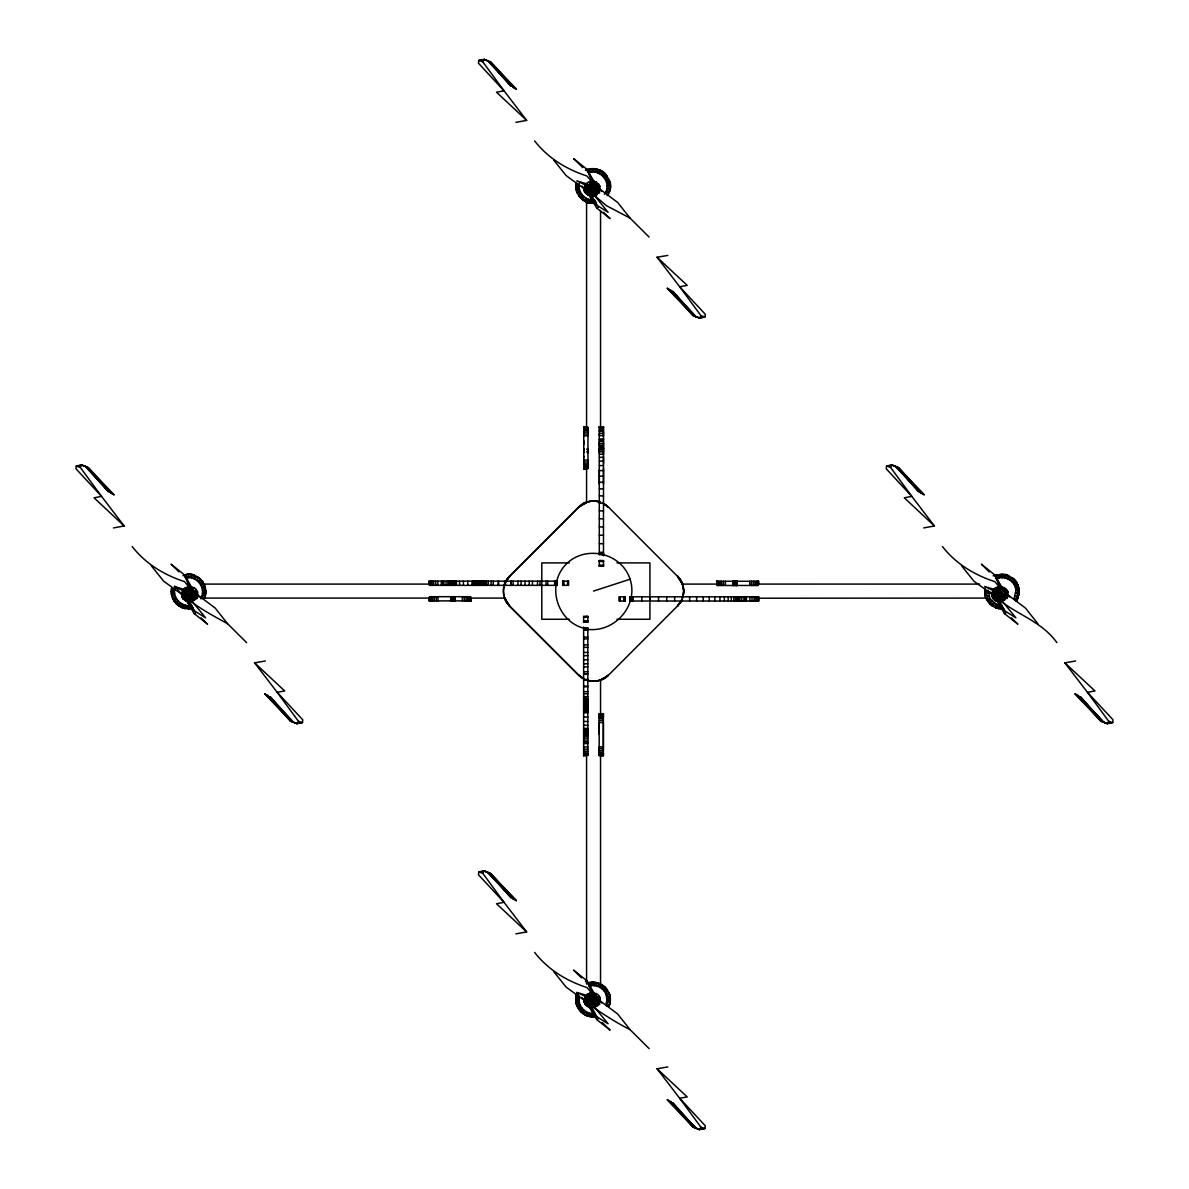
<?xml version="1.0" encoding="UTF-8"?>
<svg xmlns="http://www.w3.org/2000/svg" width="1189" height="1189" viewBox="0 0 1189 1189"><rect width="100%" height="100%" fill="white"/><g stroke="black" fill="none" stroke-linecap="round" stroke-linejoin="round"><path stroke-width="1.5" d="M188.516 574.376L185.142 574.733L188.516 577.646L188.516 574.376C200.361 573.901 209.279 587.485 204.449 598.216L200.584 598.647C206.901 588.823 196.869 575.06 185.588 577.928C181.486 571.656 199.276 573.366 194.223 578.865C196.958 574.465 204.924 581.124 196.765 580.336L198.058 577.304L202.873 582.06L205.756 591.646L204.449 585.033L200.644 579.429L198.92 582.298L202.873 582.06L200.644 584.676L204.419 585.003L201.818 587.336L205.415 588.228L202.427 590.19L205.756 591.587L204.419 598.23L201.803 595.971L205.415 594.976L205.756 591.587L202.412 593.133L205.415 594.976M429.184 600.891L429.229 598.097L429.17 600.891L471.186 600.891L470.829 598.097L504.582 598.082L509.516 605.914L578.731 675.129L584.037 678.993L578.731 675.129M437.998 600.891L437.998 596.7M446.038 585.36L446.038 581.153M451.998 585.36L451.998 581.153M454.956 585.36L455.015 581.153M471.141 600.891L471.097 598.097M472.865 585.36L472.865 581.153M473.029 585.36L473.029 581.153M476.016 585.36L476.09 581.153L476.195 585.36M482.214 581.153L482.214 585.36L482.392 581.153M485.097 585.36L485.097 581.153M511.181 585.36L511.181 581.153M529.194 585.36L529.194 581.153M555.813 585.36L555.887 581.153M556.467 585.36L556.571 581.153M563.244 585.36L563.244 581.153M567.866 585.36L567.866 581.153M586.549 468.184L583.754 468.823L583.754 465.925M583.754 430.938L583.754 429.482M583.754 434.609L583.754 426.91L586.549 427.252L583.754 427.252L583.754 429.095L587.946 429.095M586.549 468.912L583.754 468.555L587.946 468.555L587.946 427.252L583.754 427.252M587.827 734.252L583.636 733.955M599.182 755.342L599.182 722.511L603.373 722.511L603.373 746.87L599.182 746.87L599.182 755.342L603.373 755.61L603.373 753.127M603.373 755.699L603.373 713.682L599.182 714.039L599.182 717.22L603.373 717.22L603.373 713.772L600.579 713.682L603.373 714.411M599.301 566.276L599.301 560.435L603.492 560.584L603.492 566.276L599.301 566.157L603.492 566.023M599.301 426.91L603.492 427.029L599.301 427.163L599.301 553.301L603.492 553.301L603.492 427.609M603.373 750.051L603.373 748.282M603.492 554.52L599.301 554.282M619.484 601.01L619.484 596.819L619.216 601.01L625.072 601.01M624.017 601.01L624.017 596.819M1002.045 574.376L998.671 574.733L999.102 577.928L995.49 575.714L998.656 574.688L1002.045 577.646L1002.045 574.376L1008.673 575.669L1016.402 582.06L1019.27 591.646L1016.402 601.188L1019.27 591.587L1015.941 590.19C1015.243 581.049 1004.586 574.911 996.323 578.82L995.49 575.714C998.597 574.421 1011.438 572.236 1007.737 578.865C1014.767 573.826 1019.211 586.296 1019.27 591.646L1017.977 585.033L1011.571 577.304L1010.293 580.336L1014.262 579.415L1012.448 582.298L1016.402 582.06L1014.172 584.676L1017.933 585.003L1015.347 587.336L1018.928 588.228L1015.941 590.19L1014.113 598.647L1016.402 601.188L1017.977 598.216L1015.332 595.971L1018.943 594.976L1019.27 591.587L1015.926 593.133L1018.943 594.976M716.922 584.081L717.309 581.272L717.309 584.081M191.28 598.617L187.476 594.886L186.614 598.067L188.888 598.751L189.333 595.674L183.775 594.812L184.815 596.685L187.476 594.886L186.926 593.088M998.27 591.483L997.199 592.939L996.887 598.067L999.146 598.751L999.592 595.674L994.034 594.812L995.089 596.685C999.503 596.046 995.966 593.162 998.284 591.319M195.338 595.05L192.187 596.402L191.786 600.95L205.652 617.864L194.446 610.878L186.242 600.133L187.297 599.182L194.446 610.878M999.503 590.249L996.828 594.247L992.176 596.373L993.514 598.914C1000.96 607.728 1014.752 593.534 1004.096 587.648L992.176 595.54L995.921 599.836L999.592 595.823L1005.285 596.15L1002.728 593.757L1001.539 598.617L997.734 594.886M195.799 594.173L195.665 592.092L189.333 595.823L185.662 599.836L181.917 595.54L193.837 587.648C200.183 590.517 198.028 600.267 191.578 601.381C186.792 603.685 176.433 595.109 186.569 594.247L188.471 601.545L189.066 597.116L187.104 596.15L181.917 596.373L183.24 598.914L188.471 601.545M589.105 192.484L589.417 187.342L590.487 185.885L586.251 189.214L587.307 191.087L589.952 189.304L591.81 190.077L593.757 193.034L593.876 189.601L598.141 186.495L598.275 188.59L594.946 188.159L588.139 194.253L584.394 189.943L596.313 182.051L600.059 186.361L598.899 192.588L593.891 191.221L591.617 191.741C575.119 180.579 588.778 202.546 596.848 194.61L599.211 191.711L595.243 188.308L594.559 186.049L596.313 182.051C590.502 178.84 582.194 184.072 584.408 190.939L593.816 190.998L595.243 188.308L600.059 186.361L592.241 184.86L590.175 181.323L588.273 187.49L588.139 194.253L594.277 194.981L597.116 193.777M586.207 999.028L586.355 1001.123L584.394 1001.48L588.956 1001.287L594.559 997.571L596.313 993.588L590.175 992.845L585.226 996.114L588.273 999.013L588.139 1005.775C596.061 1010.799 605.647 998.284 596.313 993.588L584.394 1001.48L588.139 1005.775L590.487 997.422L586.251 1000.737L591.81 1001.599M188.397 601.337L185.469 600.445L189.066 597.116L181.917 596.521C180.178 591.007 185.41 585.939 190.849 586.757L190.656 588.51L192.811 588.823L191.384 595.362L195.011 596.15L192.469 593.757L190.285 588.6M503.675 587.559L504.582 584.096C501.892 591.557 503.883 600.326 509.516 605.914M716.581 581.272L758.597 581.272L758.255 584.081L979.632 584.096M594.455 199.945C594.322 206.633 580.232 202.16 583.665 196.423L580.827 198.266L581.689 194.208L578.671 195.635L586.445 201.967L585.999 198.117L583.457 200.406L578.716 195.576L580.247 191.711L577.081 192.663L576.1 182.66L579.043 186.034C578.909 194.045 586.504 200.896 594.455 199.945L596.417 202.933C584.899 205.652 573.395 194.208 576.13 182.675M586.415 170.146C592.954 166.401 610.656 171.008 605.825 180.312C612.38 175.675 612.276 196.661 605.796 191.741L607.341 195.576C617.195 182.452 601.248 163.086 586.445 170.101L588.704 172.762C600.921 168.095 612.558 184.117 604.309 194.297M575.788 999.563L577.081 992.934C571.508 1005.032 583.517 1019.508 596.388 1016.461C586.162 1018.735 575.61 1009.996 575.788 999.563L579.043 999.563L579.37 996.65L577.839 994.167M609.957 1002.951C613.078 990.036 598.483 978.116 586.445 983.63C593.816 980.494 602.972 983.303 607.386 989.961L605.825 993.841L607.014 999.563L605.796 1005.255C609.556 1009.327 612.276 1000.395 606.687 1002.52L608.946 1006.117C610.21 1002.951 612.35 990.259 605.825 993.841C603.046 987.479 595.273 984.061 588.704 986.29L589.67 982.664L596.417 982.664L597.354 986.276L599.642 983.66L607.341 990.021L604.369 991.329L605.231 987.346L602.392 989.144L602.63 985.28L599.999 987.435L599.642 983.66M986.142 598.23L989.976 598.632L987.673 601.188L991.715 600.98L989.813 603.834L993.855 602.912L992.443 605.989L986.142 598.23L988.758 595.957L985.131 594.976L985.131 588.273C982.857 598.483 991.537 609.14 1002.045 608.872L995.49 607.534L996.397 604.384L989.976 598.632L988.133 590.175C980.078 592.092 988.401 603.313 992.443 605.989L996.397 604.384L1002.045 605.602L998.656 608.56L995.49 607.534L999.132 605.275L998.671 608.515M985.146 588.228L984.804 591.587L988.148 593.118L985.131 594.976M593.133 182.913L590.175 181.323L590.74 183.047L593.133 182.913L593.326 181.159L595.407 183.596L596.313 182.051M1000.915 588.51L1001.108 586.757C995.683 585.939 990.437 591.007 992.191 596.521L999.325 597.116L1001.837 601.381M995.104 588.124L993.989 593.088L993.008 590.19L1007.841 591.959L1003.026 593.906L999.548 593.519L996.055 593.088L993.008 590.19L994.658 590.74L993.885 592.716L997.199 593.088L994.034 594.812M576.13 189.408L579.37 188.992L577.081 192.663L576.13 189.408L579.043 186.034L579.37 183.121M195.917 594.545L197.582 591.959L189.764 590.457L187.684 586.92L185.796 593.088L185.662 599.836L188.65 600.742L191.801 600.579L196.735 597.309L192.767 593.906L190.329 588.644L191.979 591.691L190.329 594.604L186.703 594.604L185.023 591.617M590.175 992.845L588.273 999.013L595.243 999.845L600.059 997.883L592.241 996.397L590.175 992.845L590.74 994.569L587.321 994.063L586.994 997.051L585.226 996.114L584.408 1002.461C586.682 1009.624 598.914 1008.866 599.851 1001.331M995.921 599.836L999.057 596.536L999.548 593.519L1000.023 590.457L997.957 586.92L996.055 593.088L995.921 599.836L1002.059 600.579L1006.994 597.309L1003.026 593.906L1002.342 591.632L1004.096 587.648L1001.108 586.757L1003.189 589.194L1004.096 587.648M196.2 589.476L195.769 592.464L197.582 591.959L192.767 593.906L185.796 593.088L182.749 590.19L189.764 590.457L188.798 596.536L185.662 599.836M588.139 194.253L591.275 190.939L592.241 184.86L585.226 184.592L588.273 187.49L595.243 188.308M588.139 1005.775L591.275 1002.461L592.241 996.397L585.226 996.114M592.449 995L589.06 1000.335L584.394 1002.312L585.731 1004.854L590.948 1007.484L591.542 1003.055L589.581 1002.089C573.618 1003.055 596.462 999.964 593.98 1007.113M998.671 601.337L999.325 597.116L997.363 596.15L992.176 596.373C992.949 600.237 1001.197 604.681 999.399 597.324L1001.614 596.596L1004.631 600.207L991.998 593.816L996.843 594.396L998.017 592.479C981.252 591.765 1010.427 585.582 997.868 588.05L998.032 592.627L996.055 590.368M592.226 184.087L589.179 184.622L588.852 186.599L576.784 180.847L587.411 184.087M534.634 952.434C547.995 969.615 566.514 980.88 586.98 987.554L593.742 995.342L589.179 996.144L576.784 992.369L588.852 998.121L589.179 996.144L594.797 994.346L587.024 980.91L573.603 970.09L581.451 977.848M995.193 589.67L984.566 586.445L996.635 592.196L996.962 590.205L1000.008 589.685M188.992 599.137L188.65 600.742L191.384 599.003L191.801 600.579L188.798 596.536L186.48 595.347L181.917 595.54L183.879 595.184L184.845 588.124L188.263 588.629L187.684 586.92M591.126 1006.682L591.468 1005.062L593.861 1004.943L594.277 1006.503L591.275 1002.461L588.956 1001.287M999.25 599.137L998.909 600.742L1001.643 599.003L1002.059 600.579L1003.798 598.082L1004.913 599.36M175.229 587.307C171.677 597.012 181.471 607.802 191.474 605.29L191.905 608.56L188.516 608.872L178.915 605.989L174.159 601.188L171.617 595.005L171.617 588.228L174.605 590.175L171.275 591.587C171.186 599.628 177.28 606.97 185.127 608.56L188.516 605.602L191.905 608.56L185.142 608.515L181.962 607.534L182.883 604.384L178.915 605.989L176.388 603.819L172.613 598.23L175.244 595.957L171.617 594.976L171.617 588.273L171.275 591.587L174.62 593.118L171.617 594.976M589.536 186.034L590.056 187.847L592.969 189.497L596.046 187.817L596.521 186.034L596.001 187.847L593.029 189.541L590.056 187.847L590.056 184.236L593.029 182.541M588.704 172.762L589.67 169.135L593.058 168.808L596.417 169.15L597.354 172.747L599.642 170.146L602.6 171.677L602.392 175.615L605.216 173.906L602.63 171.766L599.999 173.921L599.642 170.146M998.998 589.982L999.057 593.43L1002.045 595.124L1003.843 594.604L1005.537 591.617L1004.987 593.4L1002.045 595.124M193.837 587.648L192.93 589.194L190.849 586.757L193.837 587.648L191.488 593.43L188.516 595.124M589.536 999.563L590.056 997.749L593.029 996.07L596.001 997.749L596.521 999.563L594.678 1002.609L591.215 1002.535L589.536 999.563L591.245 1002.505L590.056 1001.376M186.48 595.347L192.083 591.632L190.329 594.604M609.927 189.408L608.946 192.588L606.687 188.992L609.957 189.423L607.014 186.034L609.957 182.66L608.946 179.494L606.732 183.106L609.927 182.675M608.946 1006.117L609.927 1002.936L607.014 999.563L609.957 996.174L608.946 993.008L606.732 996.635L609.927 996.189M1005.537 591.617L1003.843 594.604M594.455 1013.474C586.504 1014.425 578.909 1007.573 579.043 999.563L576.1 996.174L577.111 993.008M682.486 597.487C685.399 590.294 682.976 581.674 677.611 576.249C683.051 582.001 685.087 590.561 682.545 598.082L683.749 591.082L682.545 584.096L680.435 579.771M184.8 589.239L181.739 593.816L189.14 597.324L191.34 596.596L196.423 598.171C199.722 596.506 193.866 586.474 197.255 592.91L192.603 595.035L190.701 587.738L193.629 588.614L191.236 590.992M185.529 600.668L187.134 596.343L186.569 594.247L184.027 592.3M590.888 195.739L588.02 195.07L590.234 186.881L589.06 188.813L590.948 195.962L585.731 193.317L584.394 190.775L589.045 188.65L589.625 190.745L585.731 193.317L584.394 190.775L589.581 190.567L591.542 191.518L594.054 195.799M590.888 1007.276L588.02 1006.607L589.625 1002.268L587.292 995.178L584.215 999.756L584.408 1002.461M195.828 595.421L192.603 595.035L191.815 593.043L197.255 592.91L191.845 593.222L193.049 590.249M594.931 997.675L596.105 994.554L593.177 993.677L596.12 994.703L593.712 996.932M578.716 1009.104L581.689 1007.737L580.827 1011.78L583.665 1009.937L583.457 1013.92L586.445 1015.495L585.999 1011.631L583.457 1013.92L578.716 1009.104L580.247 1005.24L577.081 1006.191L576.1 1002.951L579.043 999.563M191.905 574.688L191.474 577.958L195.07 575.714L191.89 574.733L188.516 577.646M185.142 608.515L185.603 605.275L181.962 607.534M193.019 590.086L191.815 593.043L192.603 595.035M594.901 997.497L596.105 994.554L593.177 993.826M1005.418 574.688L1004.987 577.958L1008.584 575.714L1005.404 574.733L1002.045 577.646M682.025 599.301L677.581 606.093L681.327 600.98L679.662 603.67M178.974 605.944L180.342 602.912L176.299 603.834L178.187 600.98L174.159 601.188L176.462 598.632L172.613 598.23M577.081 1006.191L579.37 1002.52L576.1 1002.951M587.158 680.004C594.411 682.843 602.823 680.286 608.396 675.129C602.808 680.881 594.069 682.337 586.578 680.078C593.965 682.62 602.793 680.911 608.367 675.307L677.611 605.914L681.847 599.524M505.31 582.684L509.487 576.427L578.701 507.213L587.128 502.338M599.851 189.809L591.617 191.741L596.848 194.61L593.891 191.221L595.005 189.229L598.245 189.616M1006.697 598.171L1001.673 596.804L1002.788 594.827L1007.707 595.615L999.399 597.324M680.435 602.407L681.46 600.608L677.611 605.914M506.707 579.875L505.622 581.748L509.487 576.427M596.313 993.588L595.407 995.134L593.133 994.45M585.82 188.278L589.06 188.813L590.234 186.881M507.48 578.627L505.83 581.243L509.516 576.249L578.731 507.049C584.037 501.877 592.196 499.558 599.33 501.788M596.417 169.15L594.47 172.137L593.058 168.808L591.528 172.152L589.67 169.135M596.417 982.664L594.47 985.651L593.058 982.322L591.528 985.666L589.67 982.664L586.415 983.66M254.58 662.823L284.691 690.958L277.2 692.325L298.484 721.322L296.953 723.611L290.384 720.995L264.82 693.856L267.629 695.372L293.193 722.095L296.953 723.611L302.467 722.555L302.764 719.806L277.2 692.325L254.58 662.823L265.325 660.995M657.056 257.24L687.183 285.36L679.677 286.742L700.975 315.724L699.429 318.028L692.86 315.397L667.297 288.258L670.106 289.789L695.669 316.512L699.429 318.028L704.958 316.958L705.24 314.223L679.677 286.742L657.056 257.24L667.802 255.412M657.056 1068.762L687.183 1096.897L679.677 1098.264L700.975 1127.246L699.429 1129.55L692.86 1126.934L667.297 1099.78L670.106 1101.311L695.669 1128.034L699.429 1129.55L704.958 1128.495L705.24 1125.745L679.677 1098.264L657.056 1068.762L667.802 1066.934M1064.839 662.823L1094.965 690.958L1087.459 692.325L1108.757 721.322L1107.227 723.611L1100.642 720.995L1075.079 693.856L1077.888 695.372L1103.451 722.095L1107.227 723.611L1112.741 722.555L1113.023 719.806L1087.459 692.325L1064.839 662.823L1075.584 660.995M191.801 600.579L191.399 595.927L192.767 593.906M593.891 191.221L598.186 188.04M594.277 1006.503L593.891 1001.866L595.243 999.845L594.559 997.571M1001.658 595.362L1002.728 593.757M1003.026 593.906L1001.673 595.927L1002.059 600.579L999.057 596.536L996.739 595.347L992.176 595.54L994.138 595.184M1001.673 596.804L1005.968 593.623M124.176 525.984L94.05 497.805L101.541 496.363L80.243 467.322L81.788 465.048L88.358 467.678L113.921 494.758L111.112 493.272L85.549 466.549L81.788 465.048L76.274 466.073L75.977 468.808L101.541 496.363L124.176 525.984L113.445 527.916M526.653 120.401L496.526 92.222L504.032 90.78L482.734 61.724L484.265 59.45L490.834 62.096L516.398 89.175L513.589 87.689L488.025 60.966L484.265 59.45L478.751 60.476L478.454 63.21L504.032 90.78L526.653 120.401L515.922 122.333M526.653 931.923L496.526 903.744L504.032 902.302L482.734 873.261L484.265 870.972L490.834 873.618L516.398 900.697L513.589 899.211L488.025 872.488L484.265 870.972L478.751 871.998L478.454 874.747L504.032 902.302L526.653 931.923L515.922 933.855M934.435 525.984L904.309 497.805L911.814 496.363L890.516 467.322L892.047 465.048L898.616 467.678L924.18 494.758L921.371 493.272L895.807 466.549L892.047 465.048L886.533 466.073L886.236 468.808L911.814 496.363L934.435 525.984L923.704 527.916M509.516 576.249C502.992 582.848 501.595 593.519 506.187 601.575M185.543 589.818L186.703 588.644M1000.231 588.644L998.537 591.617L999.057 593.43M585.226 185.677L587.292 183.641M588.585 995.49L586.876 996.679M192.321 588.406L190.76 589.566L192.321 588.406L184.548 574.971L171.112 564.166L178.974 571.924M596.046 187.817L592.969 189.497L590.056 187.847M590.353 192.633L588.02 195.07M999.325 597.116C990.586 606.509 1001.197 594.039 995.654 590.963M591.542 1003.055L588.02 1006.607M1011.319 617.834L1017.873 624.195L1004.452 613.598L996.501 600.133L1005.612 595.05M602.229 1022.51L610.076 1030.135L596.67 1019.523L588.718 1006.072L589.774 1005.121L594.738 1012.567M589.105 1004.006L591.81 1001.762L589.952 1000.826L589.417 999.028L586.103 998.656M592.553 996.947L595.407 995.134L593.326 992.681M597.205 184.994L598.676 183.879L598.394 188.962M1004.987 590.576L1006.459 589.476L1006.028 592.464L1007.841 591.959M1003.962 609.942L996.501 600.133L998.061 598.974M594.797 994.346L588.852 998.121M594.039 1013.073L588.718 1006.072L590.279 1004.898M578.731 507.049C584.304 501.892 592.716 499.335 599.969 502.174M578.701 507.213L584.007 503.348M608.367 675.307L599.94 680.167M1008.034 594.708L1005.389 596.521L1006.994 597.309L1001.673 595.927L999.548 593.519L996.739 595.347M600.252 1000.633L597.606 1002.461L599.211 1003.248L595.243 999.845M587.307 1002.624L589.952 1000.826M586.207 187.505L586.355 189.586L584.394 189.943L588.956 189.764L594.559 186.049M999.548 593.519L1002.342 591.632M194.535 591.23L191.815 593.043L194.595 594.218M191.845 593.222L194.565 591.423M591.126 195.145L593.861 193.406L594.277 194.981L591.275 190.939L588.956 189.764M996.635 592.196L999.563 590.443M591.736 192.514L597.814 189.452M187.788 598.974L192.187 596.402L197.047 598.513L196.913 594.366L215.135 608.01L227.575 623.705L246.613 642.64M591.736 1004.051L597.814 1000.975M594.946 999.696L598.141 998.017L595.644 997.928M591.275 194.179L594.277 195.353L608.129 212.281L596.923 205.296L588.718 194.535L596.67 208.001L598.305 207.168M192.633 608.545L186.242 600.133L194.193 613.598L195.828 612.751M1004.452 613.598L1006.087 612.751M596.67 1019.523L598.305 1018.691M585.389 170.205L587.024 169.388L594.797 182.824M182.913 575.803L184.548 574.971L191.266 589.417M993.172 575.803L994.807 574.971L1002.58 588.406M585.389 981.728L587.024 980.91L592.999 993.736M582.253 504.21L586.578 502.1L593.564 500.896L600.549 502.1M600.549 715.362L600.549 680.078L604.874 677.968M600.549 680.227L604.859 678.116M582.224 504.374L586.578 502.248L586.578 466.965M594.337 999.161L599.732 998.849L598.364 996.278L599.732 998.849L595.08 1000.975L599.925 1001.554L591.617 1003.263L585.568 1000.38M186.108 589.551L188.263 588.629M593.564 591.082L630.081 579.221C639.236 607.148 611.919 635.416 583.636 628.609M189.333 595.823L191.399 595.184M999.592 595.823L1001.658 595.184M995.49 575.714L998.671 574.733M600.059 997.883L598.245 998.403L597.205 996.516M591.275 190.939L593.891 190.344L599.211 191.711L597.606 190.939M188.798 596.536L191.399 595.927L196.735 597.309L195.13 596.521M191.578 601.381L189.14 597.324L191.34 596.596M999.057 596.536L1001.614 596.596M591.275 1002.461L593.891 1001.866L599.211 1003.248M195.932 595.912L191.414 596.804L194.372 600.207L189.14 597.324M591.305 193.331L594.351 192.826L594.663 190.805L599.524 192.915L599.434 190.151M591.305 1004.854L594.351 1004.348L594.663 1002.342L599.524 1004.437L599.405 1000.306L617.611 1013.949L630.051 1029.644L649.09 1048.579M589.179 184.622L591.884 184.191M996.962 590.205L999.667 589.789M591.632 193.198L594.351 192.826L594.277 195.353L606.405 205.638L630.051 218.122L649.09 237.042M189.155 598.78L191.875 598.409M591.632 1004.72L594.351 1004.348L594.277 1006.875L608.129 1023.803L596.923 1016.818L588.718 1006.072M1014.113 598.647L1017.977 598.216M593.058 1016.803L591.528 1013.459L589.64 1016.461L588.689 1012.85L586.415 1015.465L596.417 1016.461M594.292 187.446L597.874 187.223M594.292 998.968L599.672 998.641M594.337 187.624L597.933 187.431M583.754 468.763L586.549 468.763M575.788 186.034L579.043 186.034M607.014 186.034L610.269 186.034M599.301 426.792L603.492 426.836M583.754 426.985L586.549 426.97M583.754 427.401L586.549 427.401M599.301 427.446L603.492 427.446M583.754 427.995L587.946 427.995M599.301 429.036L603.492 429.036M583.754 430.433L587.946 430.433L587.946 434.015L583.754 434.015L583.754 460.084L587.946 460.084L587.946 462.016L583.754 462.016M603.492 430.656L599.301 430.656L599.301 431.458L603.492 431.458L603.492 436.17M583.754 432.127L587.946 432.127M603.492 433.48L599.301 433.48L599.301 435.635L603.492 435.635M583.754 435.739L587.946 435.739M599.301 443.765L603.492 443.765M603.492 445.622L599.301 445.622L599.301 441.624L603.492 441.624L603.492 446.484L599.301 446.484M603.492 447.703L599.301 447.703L599.301 450.78M599.301 448.431L603.492 448.431M599.301 448.654L603.492 448.654M599.301 448.966L603.492 448.966M586.549 449.264L587.946 449.264M599.301 449.992L603.492 449.992M586.549 451.879L587.946 451.879M599.301 451.731L603.492 451.731M599.301 454.183L603.492 454.183M599.301 457.319L603.492 457.319M599.301 461.124L603.492 461.124M583.754 463.829L587.946 463.829L587.946 468.555M583.754 465.389L587.946 465.389M599.301 465.568L603.492 465.568M583.754 466.816L587.946 466.816M583.754 467.916L587.946 467.916M599.301 470.606L603.492 470.606M599.301 476.209L603.492 476.209M599.301 482.273L603.492 482.273M599.301 488.857L603.492 488.857M599.301 495.858L603.492 495.858M599.301 503.215L603.492 503.215M599.301 510.869L603.492 510.869M599.301 518.79L603.492 518.79M599.301 526.935L603.492 526.935M599.301 535.243L603.492 535.243M599.301 543.7L603.492 543.7M599.301 552.35L603.492 552.35M599.301 553.628L603.492 553.628M599.301 553.985L603.492 553.985M599.301 554.52L603.492 554.654M599.301 560.777L603.492 560.732M599.301 560.985L603.492 560.985M599.301 561.223L603.492 561.223M599.301 561.476L603.492 561.476M569.293 562.902L541.798 562.902L541.798 619.261L569.293 619.261M616.928 562.902L649.922 562.902L649.922 619.261L616.928 619.261M599.301 565.236L603.492 565.34M599.301 565.592L603.492 565.592M599.301 565.83L603.492 565.83M429.051 581.153L557.047 581.153L557.032 585.36L429.422 585.36L429.422 581.153M201.922 584.096L430.329 584.096M717.829 584.096L682.456 584.096L677.581 576.427L608.396 507.049L603.076 503.185L608.396 507.049M562.694 585.36L568.55 585.36L568.55 581.153L562.694 581.153L562.694 585.36L562.843 581.153M619.216 596.819L625.072 596.819M203.765 598.082L430.314 598.082M758.344 598.216L987.063 598.082M587.827 616.437L583.636 616.586L587.827 616.318L587.827 622.174L583.636 622.129L583.636 616.318M583.636 616.764L587.827 616.764M583.636 617.002L587.827 617.002M583.636 617.359L587.827 617.254M583.636 621.119L587.827 621.119M583.636 621.371L587.827 621.371M583.636 621.609L587.827 621.817M583.636 621.862L587.827 622.025M583.636 627.941L587.827 627.941L587.827 755.431L583.636 755.446M587.827 628.074L583.636 628.297L587.827 628.387M583.636 629.308L587.827 629.442M583.636 630.244L587.827 630.036M583.636 637.155L587.827 637.155M583.636 638.894L587.827 638.894M583.636 644.854L587.827 644.854M583.636 647.351L587.827 647.351M583.636 652.419L587.827 652.419M583.636 655.659L587.827 655.659M583.636 659.791L587.827 659.791M583.636 663.804L587.827 663.804M583.636 666.895L587.827 666.895M583.636 671.726L587.827 671.726M583.636 673.687L587.827 673.687M583.636 673.895L587.827 673.895M583.636 679.395L587.827 679.395M583.636 680.271L587.827 680.271M583.636 686.202L587.827 686.202M583.636 686.737L587.827 686.737M583.636 691.656L587.827 691.656M583.636 693.737L587.827 693.737M583.636 696.576L587.827 696.576M583.636 698.374L587.827 698.374M583.636 698.612L587.827 698.508M587.827 698.746L583.636 698.864L587.827 698.983M583.636 699.147L587.827 699.355M583.636 699.548L587.827 699.548M583.636 699.756L587.827 699.756M583.636 700.009L587.827 700.009M587.827 700.217L583.636 700.321L587.827 700.455M583.636 700.663L587.827 700.663M583.636 700.93L587.827 700.901M583.636 701.302L587.827 701.302M583.636 701.436L587.827 701.569M583.636 701.703L587.827 701.837M583.636 701.926L587.827 702L583.636 702.238M583.636 702.476L587.827 702.565L583.636 702.64M583.636 702.892L587.827 702.981M583.636 703.68L587.827 703.814M583.636 704.542L587.827 704.542M583.636 704.735L587.827 704.735M583.636 705.404L587.827 705.493M583.636 705.701L587.827 705.701M583.636 705.969L587.827 705.924M583.636 706.385L587.827 706.489M583.636 706.667L587.827 706.697M583.636 707.024L587.827 706.905M587.827 707.708L583.636 707.797L587.827 707.856M583.636 708.198L587.827 708.094M583.636 708.362L587.827 708.481M583.636 708.614L587.827 708.57M583.636 708.807L587.827 708.837M583.636 709.194L587.827 709.194M583.636 709.536L587.827 709.536M583.636 709.863L587.827 709.863M583.636 710.19L587.827 710.19M583.636 710.487L587.827 710.487M583.636 710.784L587.827 710.784M583.636 711.067L587.827 711.067M583.636 711.334L587.827 711.334M583.636 711.988L587.827 711.839M583.636 712.285L587.827 712.285M583.636 712.672L587.827 712.731M599.182 713.846L603.373 713.831M599.182 714.678L603.373 714.678M599.182 715.778L603.373 715.778M583.636 717.041L587.827 717.041M599.182 718.765L603.373 718.765M599.182 720.579L603.373 720.579M583.636 721.47L587.827 721.47M583.636 725.275L587.827 725.275M583.636 728.411L587.827 728.411M583.636 729.912L587.827 729.987M583.636 730.105L587.827 730.254M583.636 730.418L587.827 730.418M587.827 730.759L583.636 730.774L587.827 730.863M583.636 731.265L587.827 731.265M583.636 731.815L587.827 731.815M583.636 732.335L587.827 732.335M583.636 732.602L587.827 732.602M583.636 732.87L587.827 732.87M583.636 733.345L587.827 733.39M583.636 733.643L587.827 733.747M583.636 734.163L587.827 734.059M583.636 734.312L587.827 734.312M583.636 734.891L587.827 734.891M583.636 736.11L587.827 736.11M583.636 736.972L587.827 736.972M583.636 738.83L587.827 738.83M583.636 740.97L587.827 740.97M583.636 742.412L587.827 742.412M583.636 743.556L587.827 743.556M583.636 746.96L587.827 746.96M599.182 748.58L603.373 748.58M583.636 749.115L587.827 749.115M599.182 750.467L603.373 750.467M583.636 751.136L587.827 751.136M583.636 751.938L587.827 751.938M599.182 752.161L603.373 752.161M583.636 753.558L587.827 753.558M599.182 753.499L603.373 753.499M599.182 754.599L603.373 754.599M583.636 754.777L587.827 754.777M583.636 755.149L587.827 755.149M583.636 755.669L586.43 755.446M599.182 755.684L603.373 755.624M607.014 999.563L610.269 999.563M583.754 468.555L586.549 468.57M600.579 714.024L603.373 714.039M193.599 598.439L197.047 598.513M596.075 1004.378L599.524 1004.437M594.946 188.159L597.487 190.552L586.251 189.214L586.103 187.134M595.644 186.405L598.141 186.495M191.919 591.959L195.665 592.092M599.925 190.032L595.005 189.229L597.562 191.325M993.603 593.861L996.828 594.247L998.73 601.545M181.739 593.816L186.569 594.247L187.134 596.343L183.24 598.914L181.917 596.373M585.776 192.425L589.194 192.856M993.558 598.008L996.991 598.453M183.299 598.008L186.718 598.453M585.776 1003.947L589.194 1004.378M576.13 996.189L579.37 996.65M593.816 1002.535L598.84 1003.888M1002.045 588.124L1003.843 588.644M593.029 996.07L594.842 996.59M193.644 588.763L190.701 587.886L193.629 588.614M184.934 589.67L174.307 586.445L186.376 592.196M700.975 315.724L704.958 316.958L699.429 318.028L692.86 315.397L670.106 289.789L695.669 316.512L672.647 291.142L694.183 315.932M1108.757 721.322L1112.741 722.555L1107.227 723.611L1100.642 720.995L1077.888 695.372L1103.451 722.095L1080.429 696.739L1101.965 721.53M298.484 721.322L302.467 722.555L296.953 723.611L290.384 720.995L267.629 695.372L293.193 722.095L270.171 696.739L291.706 721.53M700.975 1127.246L704.958 1128.495L699.429 1129.55L692.86 1126.934L670.106 1101.311L695.669 1128.034L672.647 1102.679L694.183 1127.469M482.734 61.724L478.751 60.476L484.265 59.45L490.834 62.096L513.589 87.689L488.025 60.966L511.062 86.321L489.511 61.546M890.516 467.322L886.533 466.073L892.047 465.048L898.616 467.678L921.371 493.272L895.807 466.549L918.844 491.904L897.294 467.143M80.243 467.322L76.274 466.073L81.788 465.048L88.358 467.678L111.112 493.272L85.549 466.549L108.571 491.904L87.035 467.143M482.734 873.261L478.751 871.998L484.265 870.972L490.834 873.618L513.589 899.211L488.025 872.488L511.062 897.844L489.511 873.068M692.86 315.397L695.669 316.512L667.297 288.258M999.057 599.761C1017.695 614.876 1042.277 621.996 1056.887 642.64M1100.642 720.995L1103.451 722.095L1075.079 693.856M188.798 599.761C200.703 609.184 214.109 616.318 227.575 623.705M290.384 720.995L293.193 722.095L264.82 693.856M692.86 1126.934L695.669 1128.034L667.297 1099.78M585.582 628.654C557.804 622.858 545.959 586.4 565.028 565.384C583.933 544.235 621.416 552.201 630.081 579.221M585.226 184.592L586.876 185.157M182.749 590.19L184.399 590.74M591.617 1003.263L596.848 1006.132L593.891 1002.743M534.634 140.911C547.995 158.092 566.514 169.358 586.98 176.017L591.498 181.218M942.416 546.494C955.778 563.69 974.296 574.956 994.762 581.614L1000.41 588.109M132.157 546.494C145.519 563.69 164.037 574.956 184.503 581.614L190.136 588.109M630.051 1029.644C615.798 1022.51 602.778 1013.741 589.774 1005.121L596.923 1016.818M996.501 600.133L1004.72 610.878L1015.911 617.864L1002.059 600.95L1002.446 596.402L1007.306 598.513L1007.232 595.748M598.364 184.741L596.105 183.032M578.701 675.307L584.022 679.157L578.701 675.307L509.487 606.093L504.493 598.082L506.618 602.496M1003.888 588.614L1007.514 592.91L1006.191 590.517M596.67 208.001L610.076 218.613L603.536 212.251M194.193 613.598L207.599 624.195L201.06 617.834M592.256 180.609L587.024 169.388L573.603 158.568L582.759 167.619M1000.781 587.812L994.807 574.971L981.386 564.166L989.233 571.924M586.504 186.718L589.045 188.65M993.008 591.111L996.843 594.396L997.408 596.343L993.514 598.914L992.176 596.373M586.489 998.091L589.045 1000.187L590.948 1007.484M594.678 996.516L596.001 997.749M488.025 60.966L516.398 89.175M895.807 466.549L924.18 494.758M85.549 466.549L113.921 494.758M488.025 872.488L516.398 900.697M594.842 183.061L596.001 184.236M998.998 593.266L1000.231 594.604M185.469 593.266L186.703 594.604M584.2 998.73L586.355 1001.123M181.724 592.791L183.879 595.184M591.75 187.921L593.891 190.344L594.277 194.981M591.75 999.459L593.891 1001.866M189.274 593.519L191.399 595.927M588.273 184.771L590.249 187.03L590.071 182.303M587.292 995.178L590.249 998.567L590.071 993.841M596.016 1004.021L597.116 1005.299M193.539 598.082L194.639 599.36M1009.446 597.071L1007.187 594.366L1025.394 608.01L1037.848 623.705M601.664 191.474L599.405 188.769L617.611 202.412L630.051 218.122M599.405 1000.306L601.664 1002.996M196.913 594.366L199.172 597.071M989.694 591.602L991.908 594.292L973.895 581.153L961.47 565.637M581.911 186.019L584.126 188.694L566.113 175.571L553.688 160.039M581.911 997.541L584.126 1000.231L566.113 987.093L553.688 971.576M174.976 586.236L181.649 594.292L163.636 581.153L151.196 565.637M677.581 576.427L682.456 584.096L680.911 580.767M588.718 194.535L596.179 204.359M509.487 606.093L504.612 597.666M679.588 578.746L681.208 581.302M505.83 600.921L507.48 603.551M997.556 599.182L1004.72 610.878M590.665 195.055L596.923 205.296M998.953 600.504L1004.304 609.689M591.171 194.907L596.521 204.092M188.679 600.504L193.153 608.159M591.498 992.443L593.252 995.505L587.024 980.91M187.268 583.442L189.021 586.504M598.409 996.456L599.732 998.849M584.394 1002.312L585.731 1004.854L589.625 1002.268L589.045 1000.187L585.211 997.051M195.888 590.339L197.255 592.91M994.807 574.971L1000.335 587.946M587.024 169.388L591.854 180.728M184.548 574.971L189.378 586.326M587.871 185.365L589.06 188.813M997.957 586.92L998.522 588.629M589.417 187.505L589.952 189.304M503.675 594.619L504.582 598.082M197.181 592.702L197.448 595.615M1005.924 592.092L1006.072 594.173M593.816 190.998L593.935 194.06M758.24 581.272L758.255 585.478L716.922 585.478L716.937 581.272M429.526 600.891L429.259 598.097M758.716 596.819L758.716 601.01L629.739 601.01L629.739 596.819M758.582 581.272L758.523 584.081M758.582 596.819L758.567 601.01M758.344 601.01L758.329 596.819L630.779 596.819L630.601 601.01M758.047 596.819L758.047 601.01M757.675 596.819L757.675 601.01M757.497 581.272L757.497 585.478M756.457 596.819L756.457 601.01M756.397 581.272L756.397 585.478M755.06 581.272L755.06 585.478M754.837 596.819L754.837 601.01M754.049 596.819L754.049 601.01M753.38 581.272L753.38 585.478M752.013 596.819L752.013 601.01M751.478 581.272L751.478 585.478M749.769 581.272L749.769 585.478M749.858 596.819L749.858 601.01M746.454 596.819L746.454 601.01M745.31 596.819L745.31 601.01M743.868 596.819L743.868 601.01M741.728 596.819L741.728 601.01M739.87 596.819L739.87 601.01M739.008 596.819L739.008 601.01M737.804 596.819L737.804 601.01M737.15 581.272L737.15 585.478M737.017 581.272L737.017 585.478M736.764 581.272L736.749 585.478M736.407 581.272L736.422 585.478M736.541 596.819L736.541 601.01M736.229 584.081L736.229 585.478M735.946 581.272L735.946 585.478M735.411 581.272L735.411 585.478M735.501 596.819L735.501 601.01M734.921 581.272L734.921 585.478M734.371 581.272L734.371 585.478M733.881 581.272L733.881 585.478M733.762 596.819L733.762 601.01M733.435 581.272L733.613 585.478M733.108 581.272L733.078 585.478M732.84 581.272L732.825 585.478M731.309 596.819L731.309 601.01M728.173 596.819L728.173 601.01M725.409 581.272L725.409 585.478M724.369 596.819L724.369 601.01M723.477 581.272L723.477 585.478M721.664 581.272L721.664 585.478M720.118 581.272L720.118 585.478M719.939 596.819L719.939 601.01M718.676 581.272L718.676 585.478M717.576 581.272L717.576 585.478M714.886 596.819L714.886 601.01M709.283 596.819L709.283 601.01M703.219 596.819L703.219 601.01M696.635 596.819L696.635 601.01M689.635 596.819L689.635 601.01M682.293 596.819L682.293 601.01M674.624 596.819L674.624 601.01M666.702 596.819L666.702 601.01M658.557 596.819L658.557 601.01M650.249 596.819L650.249 601.01M641.792 596.819L641.792 601.01M633.143 596.819L633.143 601.01M632.206 596.819L632.206 601.01M631.864 596.819L631.864 601.01M631.508 596.819L631.508 601.01M631.196 596.819L631.21 601.01M630.438 596.819L630.438 601.01M630.229 596.819L630.229 601.01M629.992 596.819L629.992 601.01M624.924 596.819L624.924 601.01M624.76 596.819L624.715 601.01M624.507 596.819L624.507 601.01M624.27 596.819L624.27 601.01M620.257 596.819L620.257 601.01M620.153 596.819L620.153 601.01M619.9 596.819L619.9 601.01M619.662 596.819L619.662 601.01M603.492 426.777L603.492 427.817L599.301 427.163M603.492 447.272L603.492 450.527M603.492 450.78L603.492 454.57M603.492 456.754L603.492 460.381M603.492 460.648L603.492 464.111M603.492 468.317L603.492 469.923M603.492 470.309L603.492 484.205M603.492 553.167L603.492 555.753M600.549 210.587L600.549 427.966M600.549 754.346L600.549 984.596M599.301 451.33L599.301 452.756M599.301 469.863L599.301 475.288M599.301 475.57L599.301 484.205M599.301 553.167L599.301 554.654M599.182 714.024L599.182 734.252M587.946 449.561L587.946 452.801M586.578 199.44L586.578 427.951M586.578 754.346L586.578 980.895M583.754 435.085L583.754 436.289M583.754 440.837L583.754 444.508M583.754 448.357L583.754 452.801M583.754 456.086L583.754 457.735M583.754 459.519L583.754 468.912M583.636 627.093L583.636 755.818M568.283 581.153L568.283 585.36M568.104 581.153L568.104 585.36M567.599 581.153L567.495 585.36M563.735 581.153L563.735 585.36M563.482 581.153L563.482 585.36M563.051 581.153L562.992 585.36M556.913 585.36L556.794 581.153L556.734 585.36M556.244 581.153L556.155 585.36M554.832 581.153L554.832 585.36M554.624 581.153L554.624 585.36M547.698 581.153L547.698 585.36M545.974 581.153L545.974 585.36M539.999 581.153L539.999 585.36M537.517 581.153L537.517 585.36M532.449 581.153L532.449 585.36M525.077 581.153L525.077 585.36M521.064 581.153L521.064 585.36M517.973 581.153L517.973 585.36M513.143 581.153L513.143 585.36M510.973 581.153L510.973 585.36M505.474 581.153L505.474 585.36M504.597 581.153L504.597 585.36M498.652 581.153L498.652 585.36M498.117 581.153L498.117 585.36M493.212 581.153L493.212 585.36M491.131 581.153L491.131 585.36M488.293 581.153L488.293 585.36M486.42 581.153L486.479 585.36M486.256 581.153L486.346 585.36M486.004 581.153L486.123 585.36M485.707 581.153L485.885 585.36M485.513 581.153L485.513 585.36M485.305 581.153L485.305 585.36M484.859 581.153L484.859 585.36M484.547 581.153L484.651 585.36M484.191 581.153L484.413 585.36M483.953 585.36L483.953 581.153L483.789 585.36M483.551 581.153L483.551 585.36M483.418 581.153L483.284 585.36M483.15 581.153L483.031 585.36M482.942 581.153L482.868 585.36M482.615 581.153L482.571 585.36M481.59 581.153L481.486 585.36M481.173 581.153L481.055 585.36M480.326 581.153L480.326 585.36M480.133 581.153L480.133 585.36M479.776 581.153L479.836 585.36M479.464 581.153L479.375 585.36M479.167 581.153L479.167 585.36M478.543 581.153L478.543 585.36M478.483 581.153L478.364 585.36M478.186 581.153L478.171 585.36M477.829 581.153L477.948 585.36M477.577 581.153L477.547 585.36M477.25 581.153L477.25 585.36M477.071 581.153L477.146 585.36M476.759 585.36L476.789 581.153L476.596 585.36M476.492 581.153L476.388 585.36M475.674 581.153L475.674 585.36M475.332 581.153L475.332 585.36M474.991 581.153L474.991 585.36M474.679 581.153L474.679 585.36M474.366 581.153L474.366 585.36M474.084 581.153L474.084 585.36M473.802 581.153L473.802 585.36M473.534 581.153L473.534 585.36M472.583 581.153L472.583 585.36M472.182 581.153L472.122 585.36M470.458 598.097L471.022 600.891L470.829 596.7L429.511 596.7L429.675 600.891M470.19 596.7L470.19 600.891M469.075 596.7L469.075 600.891M467.827 581.153L467.827 585.36M467.649 596.7L467.649 600.891M466.088 596.7L466.088 600.891M464.29 596.7L464.29 600.891M463.383 581.153L463.383 585.36M462.358 596.7L462.358 600.891M459.578 581.153L459.578 585.36M456.457 581.153L456.457 585.36M454.763 581.153L454.867 585.36M454.599 581.153L454.599 585.36M454.659 596.7L454.688 600.891M454.451 581.153L454.272 585.36M454.332 596.7L454.317 600.891M454.005 581.153L454.109 585.36M454.139 596.7L454.139 598.097M453.886 596.7L453.886 600.891M453.589 581.153L453.589 585.36M453.381 596.7L453.381 600.891M453.039 581.153L453.039 585.36M452.831 596.7L452.831 600.891M452.519 581.153L452.519 585.36M452.251 581.153L452.251 585.36M452.355 596.7L452.355 600.891M451.82 596.7L451.82 600.891M451.523 581.153L451.523 585.36L451.463 583.962M451.538 598.097L451.538 596.7L451.344 600.891M451.226 581.153L451.121 585.36M450.988 596.7L451.017 600.891M450.913 581.153L450.809 585.36M450.705 581.153L450.616 585.36M449.962 581.153L449.962 585.36M448.743 581.153L448.743 585.36M447.881 581.153L447.881 585.36M443.883 581.153L443.883 585.36M442.457 581.153L442.457 585.36M441.312 581.153L441.312 585.36M437.909 581.153L437.909 585.36M436.289 596.7L436.289 600.891M435.754 581.153L435.754 585.36M434.386 596.7L434.386 600.891M433.717 581.153L433.717 585.36M432.93 581.153L432.93 585.36M432.692 596.7L432.692 600.891M431.31 581.153L431.31 585.36M431.369 596.7L431.369 600.891M430.269 596.7L430.269 600.891M430.076 581.153L430.076 585.36M429.719 581.153L429.719 585.36M429.526 581.153L429.526 583.962M429.08 581.153L429.184 583.962M188.516 605.602L188.516 608.872M478.899 581.153L478.899 585.36L478.944 581.153M481.976 581.153L481.976 585.36L481.887 581.153M630.973 596.819L630.973 601.01L630.839 596.819M605.216 173.906L604.369 177.8L607.341 176.492L605.216 173.906M187.104 596.15L185.469 600.445L183.21 598.736L187.104 596.15M589.581 190.567L587.946 194.862L585.687 193.138L589.581 190.567M589.581 1002.089L587.946 1006.384L585.687 1004.66L589.581 1002.089M997.363 596.15L995.728 600.445L993.469 598.736L997.363 596.15M192.529 594.827L191.414 596.804L192.529 594.827M591.528 199.93L589.67 202.947L586.415 201.937L588.689 199.321L589.67 202.947L593.058 203.274L591.528 199.93M590.234 998.418L589.06 1000.335L585.82 999.949L589.045 1000.187L590.234 998.418M603.492 439.038L599.301 439.038L599.301 440.183L603.492 440.183L603.492 439.038M587.827 628.966L583.636 628.966L587.827 629.055M587.827 703.279L583.636 703.279L587.827 703.383M587.827 705.032L583.636 705.032L587.827 705.077M587.827 707.277L583.636 707.277L587.827 707.321M604.859 504.389L603.061 503.348L608.367 507.213L604.859 504.389M716.744 584.081L716.729 581.272L716.729 584.081M736.853 601.01L736.853 596.819L736.838 601.01M555.56 585.36L555.56 581.153L555.426 585.36M455.06 600.891L455.06 596.7L454.941 600.891M450.75 600.891L450.75 596.7L450.616 600.891"/></g></svg>
